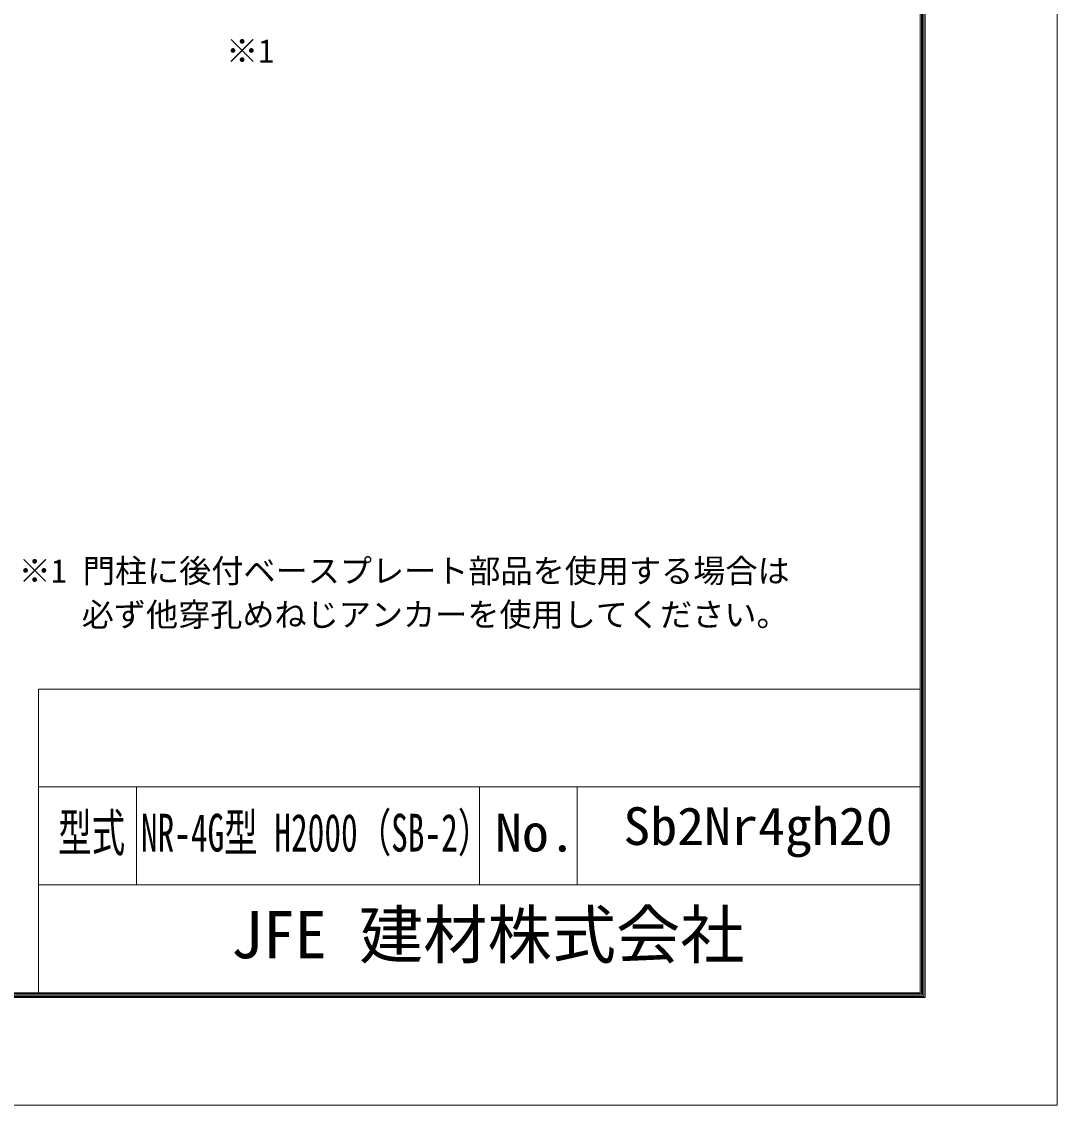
# Model space of a CAD drawing. Units: millimetres, scale not verified. Extents: x -4200 to 4200, y -2970 to 2970.
# Drawn here: x 2086 to 4200, y -2970 to -757 of the extents above; entities that cross this region are included whole.
import ezdxf
from ezdxf.enums import TextEntityAlignment as Align

# ---------------------------------------------------------------- set-up
doc = ezdxf.new("R2010")
doc.units = ezdxf.units.MM
doc.header["$LTSCALE"] = 20
doc.layers.add('0-0_D-TTL-TXT', color=7, linetype='Continuous')
doc.layers.add('0-1_D-STR-TXT', color=7, linetype='Continuous', lineweight=9)
doc.layers.add('0-8_D-TTL', color=7, linetype='Continuous', lineweight=9)
doc.styles.add('ＭＳ ゴシック', font='')
doc.styles.get('ＭＳ ゴシック').set_extended_font_data('MS Gothic')

msp = doc.modelspace()

# ---------------------------------------------------------------- linework, layer by layer
at = {"layer": '0-8_D-TTL'}
for p, q in [((2120.32, -2119.77), (2120.32, -2739.77)), ((2120.32, -2119.77), (3920.32, -2119.77)), ((2120.32, -2319.77), (3920.32, -2319.77)), ((2320.32, -2319.77), (2320.32, -2519.77)), ((3020.32, -2319.77), (3020.32, -2519.77)), ((3220.32, -2319.77), (3220.32, -2519.77)), ((2120.32, -2519.77), (3920.32, -2519.77))]:
    msp.add_line(p, q, dxfattribs=at)
at = {"layer": '0-8_D-TTL', "color": 2, "lineweight": 18}
msp.add_lwpolyline([(-4199.68, 2970.23), (4200.32, 2970.23), (4200.32, -2969.77), (-4199.68, -2969.77)], close=True, dxfattribs=at)
at = {"layer": '0-8_D-TTL'}
for points in [[(-3929.68, 2750.23), (3930.32, 2750.23), (3930.32, -2749.77), (-3929.68, -2749.77)], [(-3927.18, 2747.73), (3927.82, 2747.73), (3927.82, -2747.27), (-3927.18, -2747.27)], [(-3924.68, 2745.23), (3925.32, 2745.23), (3925.32, -2744.77), (-3924.68, -2744.77)], [(-3922.18, 2742.73), (3922.82, 2742.73), (3922.82, -2742.27), (-3922.18, -2742.27)], [(-3919.68, 2740.23), (3920.32, 2740.23), (3920.32, -2739.77), (-3919.68, -2739.77)]]:
    msp.add_lwpolyline(points, close=True, dxfattribs=at)

# ---------------------------------------------------------------- texts
at = {"layer": '0-0_D-TTL-TXT', "style": 'ＭＳ ゴシック'}
for s, height, p in [('※1 門柱に後付ベースプレート部品を使用する場合は', 48.09, (2079.74, -1916.91)), ('必ず他穿孔めねじアンカーを使用してください。', 48.09, (2208.54, -2006.15)), ('JFE 建材株式会社', 96.19, (2512.7, -2698.28))]:
    msp.add_text(s, height=height, dxfattribs=at).set_placement(p, align=Align.BOTTOM_LEFT)
for s, width, p in [('型式', 0.65, (2160.59, -2474.58)), ('NR-4G型 H2000（SB-2）', 0.65, (2329.29, -2474.58)), ('Sb2Nr4gh20', 1.05, (3314.32, -2461.24)), ('No.', 1.05, (3052.32, -2474.58))]:
    msp.add_text(s, height=76.98, dxfattribs=dict(at, width=width)).set_placement(p, align=Align.BOTTOM_LEFT)
at = {"layer": '0-1_D-STR-TXT', "style": 'ＭＳ ゴシック'}
msp.add_text('※1', height=48.09, dxfattribs=at).set_placement((2503.22, -855.17), align=Align.BOTTOM_LEFT)

doc.saveas('drawing.dxf')
